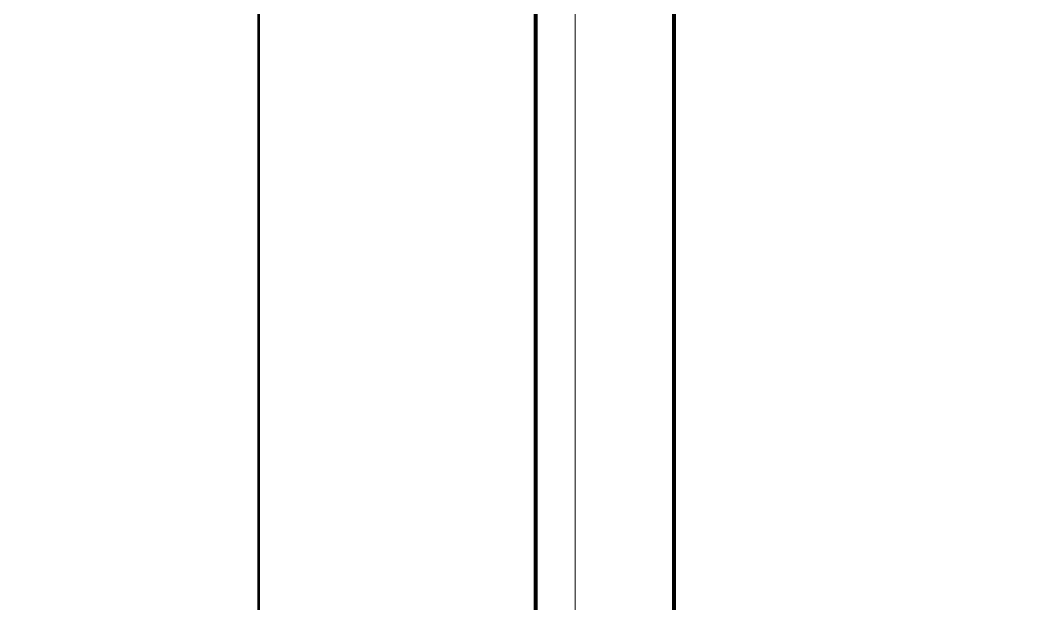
# Model space of a CAD drawing. Extents: x 2803505 to 5851001, y -1372902 to 24339.
# Drawn here: x 2987678 to 3013473, y -734121 to -719373 of the extents above; entities that cross this region are included whole.
import ezdxf
from ezdxf.xclip import XClip

# ---------------------------------------------------------------- set-up
doc = ezdxf.new("R2010")
doc.units = 0
doc.header["$LTSCALE"] = 1000
doc.header["$MEASUREMENT"] = 0
doc.header["$XCLIPFRAME"] = 2
doc.linetypes.add('DOTE', pattern=[2.42, 2, -0.2, 0.02, -0.2])
doc.layers.get('0').update_dxf_attribs({"linetype": 'CONTINUOUS'})
doc.layers.add('!!电气', color=1, linetype='CONTINUOUS')
doc.layers.add('DOTE', color=19, linetype='DOTE', lineweight=9)
doc.layers.add('图框', color=147, linetype='CONTINUOUS', lineweight=20)

# ---------------------------------------------------------------- blocks, each defined once
blk = doc.blocks.new('A$C74D73064')
at = {"layer": 'DOTE', "color": 252}
for p, q in [((196116, 61719), (-86385, 61719)), ((196116, 54519), (-86385, 54519))]:
    blk.add_line(p, q, dxfattribs=at)
blk = doc.blocks.new('A$C6F9B5EEA')
at = {"layer": '图框', "const_width": 70}
blk.add_lwpolyline([(0, 0), (0, 57400)], dxfattribs=at)

msp = doc.modelspace()

# ---------------------------------------------------------------- linework, layer by layer
at = {"layer": '图框'}
for points in [[(2917603.5, -689253.6), (3001703.5, -689253.6), (3001703.5, -748653.6), (2917603.5, -748653.6)], [(3001703.5, -689253.6), (3085803.5, -689253.6), (3085803.5, -748653.6), (3001703.5, -748653.6)]]:
    msp.add_lwpolyline(points, close=True, dxfattribs=at)
at = {"layer": '图框', "const_width": 100}
for points in [[(3000703.5, -747653.6), (3000703.5, -690253.6), (2920103.5, -690253.6), (2920103.5, -747653.6)], [(3084803.5, -747653.6), (3084803.5, -690253.6), (3004203.5, -690253.6), (3004203.5, -747653.6)]]:
    msp.add_lwpolyline(points, close=True, dxfattribs=at)

# ---------------------------------------------------------------- block references
at = {"layer": '!!电气'}
msp.add_blockref('A$C6F9B5EEA', (2993703.5, -747653.6), dxfattribs=at)
ref = msp.add_blockref('A$C74D73064', (2860689.2, -781511.3))
XClip(ref).set_block_clipping_path([(-14883.2465648082, 50822.2568892687), (39116.7403027331, 70322.2568880918)])

doc.saveas('drawing.dxf')
